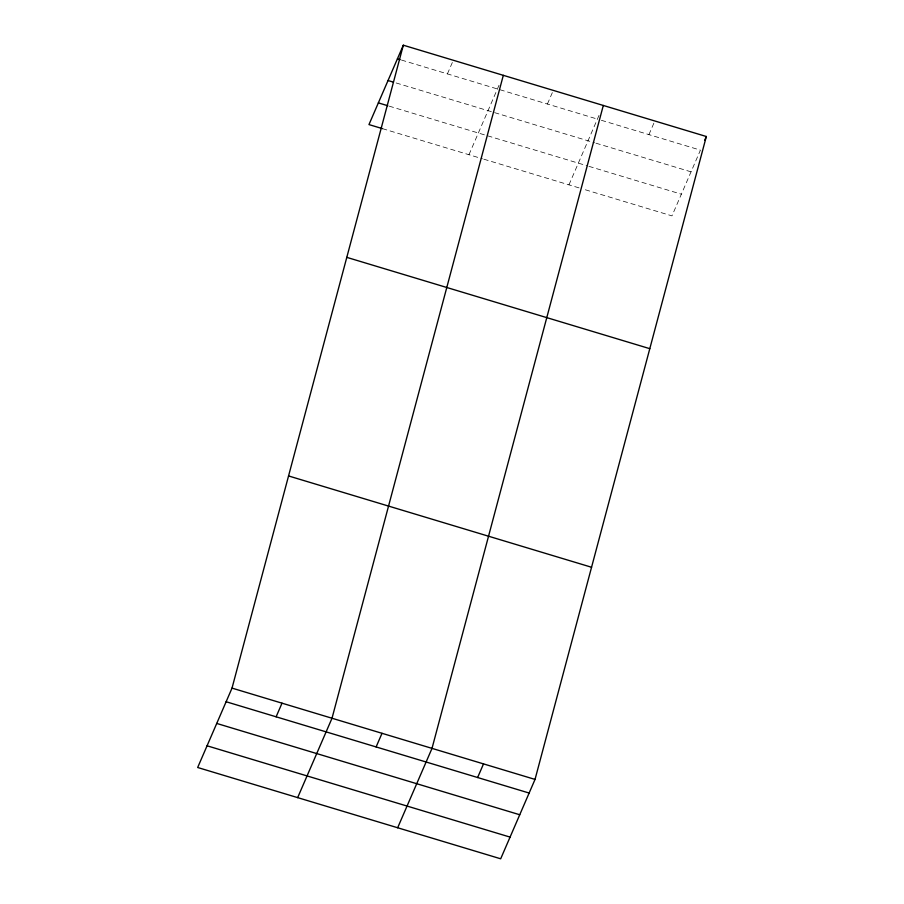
<?xml version="1.0" encoding="UTF-8"?>
<svg xmlns="http://www.w3.org/2000/svg" width="904" height="904" viewBox="0 0 904 904"><rect width="100%" height="100%" fill="white"/><g stroke="black" fill="none" stroke-linecap="round" stroke-linejoin="round"><path stroke-width="0.68" stroke-dasharray="4.52 3.39" d="M447.412 73.891L453.311 60.263M468.961 154.708L499.562 84.004M547.406 104.028L553.304 90.4M568.955 184.845L599.013 115.373M648.925 134.617L654.824 120.989M401.478 60.048L597.408 119.091M601.375 120.288L700.43 150.143L671.977 215.886L583.487 189.218M396.133 82.965L594.629 142.787M595.939 143.182L691.04 171.839M389.172 106.141L587.589 165.929M588.911 166.336L681.367 194.19M382.482 128.65L482.476 158.788M483.821 159.194L582.165 188.823"/><path stroke-width="1.36" d="M232.023 688.113L403.32 45.2L706.329 136.504L535.032 779.417L500.68 858.8L197.671 767.496L232.023 688.113L535.032 779.417M503.313 75.337L332.017 718.239L297.665 797.622M603.307 105.463L432.01 748.376L397.658 827.759M403.32 45.2L368.968 124.582L382.482 128.65M276.115 716.804L282.014 703.176M376.109 746.941L382.008 733.313M704.724 140.222L706.329 136.504M477.617 777.53L483.516 763.903M397.421 58.828L400.122 59.641M388.031 80.524L393.432 82.151M378.358 102.886L387.816 105.734M346.786 257.357L649.806 348.673M288.545 475.945L591.566 567.26M226.124 701.741L529.134 793.045M216.734 723.437L519.743 814.753M207.061 745.789L510.071 837.104"/></g></svg>
